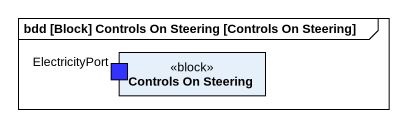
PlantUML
@startuml
mainframe bdd [Block] Controls On Steering [Controls On Steering]
rectangle "Controls On Steering" as Controls_On_Steering <<block>> {
  port ElectricityPort #3333FF
}
@enduml
